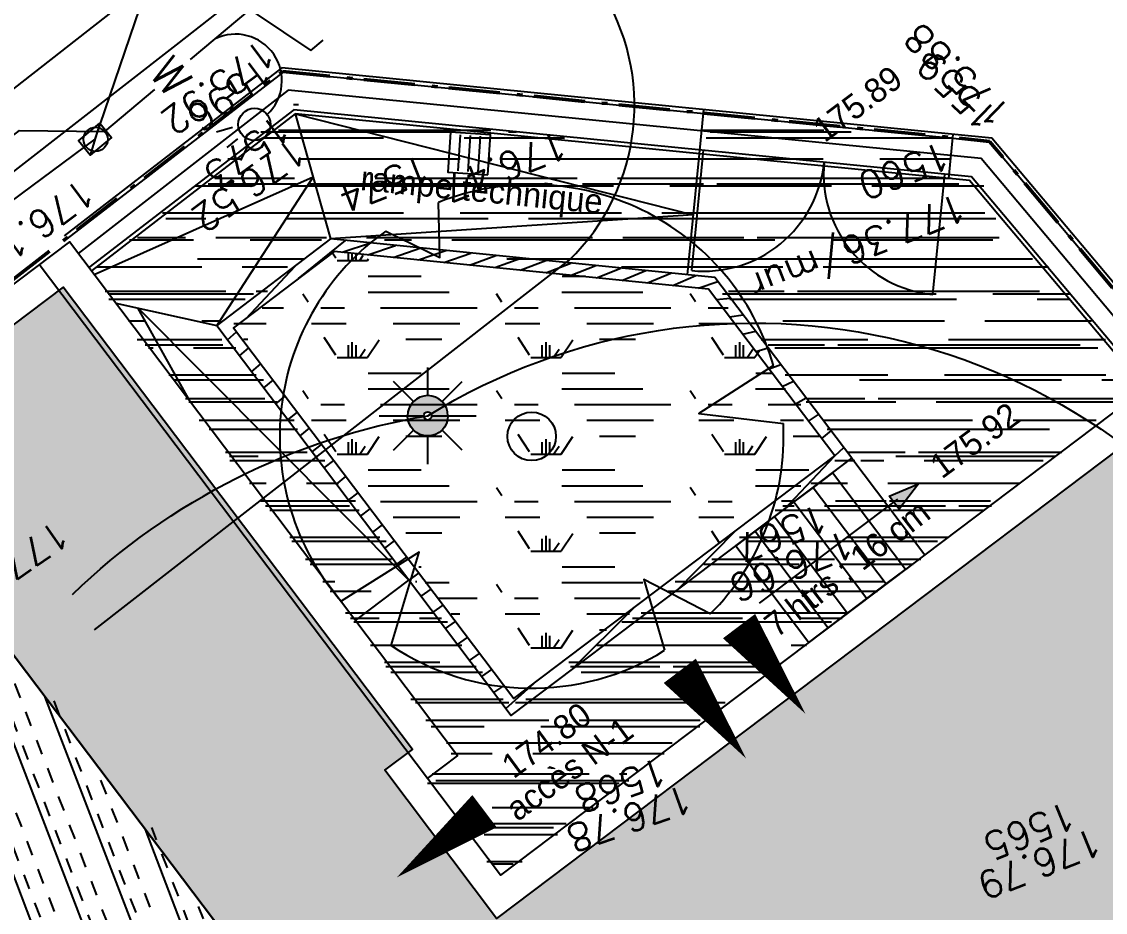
# Model space of a CAD drawing. Header units: centimetres. Extents: x 212517 to 243222, y -357108 to -330212.
# Drawn here: x 231607 to 232950, y -338639 to -337535 of the extents above; entities that cross this region are included whole.
import ezdxf
from ezdxf.enums import TextEntityAlignment as Align
from ezdxf.lldxf.tags import DXFTag

# ---------------------------------------------------------------- set-up
doc = ezdxf.new("R2010")
doc.units = ezdxf.units.CM
doc.linetypes.add('Style de ligne -15', pattern=[2.0832800000000002, 1.25, -0.41656, 0.1388600000000001, -0.2778600000000001])
doc.layers.get('0').update_dxf_attribs({"color": 252})
for name, color, linetype in [('0-EDL-Limite de propriété', 252, 'Continuous'), ('CAB_SSL', 252, 'Continuous'), ('EDF_SSL', 252, 'Texte-Electricite'), ('Fond topo - ASS', 252, 'Continuous'), ('Fond topo - CLO_MUR', 252, 'Continuous'), ('Fond topo - EDF', 252, 'Continuous'), ('Fond topo - Z_500', 252, 'Continuous'), ('GAZ_SSL', 252, 'Texte-GAZ'), ('prlm-VRD', 2, 'Continuous'), ('SA - AEP-réso', 252, 'Continuous'), ('SA - arbre', 252, 'Continuous'), ('SA - bât D', 252, 'Continuous'), ('SA - béton balayé', 252, 'Continuous'), ('SA - couvre sol', 252, 'Continuous'), ('SA - ECL-réso', 252, 'Eclairage public'), ('SA - emmarchements', 252, 'Continuous'), ('SA - gravillon', 252, 'Continuous'), ('SA - limite revêtement', 252, 'Continuous'), ('SA - muret béton', 252, 'Continuous'), ('SA - platelage bois', 252, 'Continuous')]:
    doc.layers.add(name, color=color, linetype=linetype)
for name, color, linetype, plot in [('Fond topo - N', 252, 'Continuous', False), ('Fond topo - NCACHE', 252, 'Continuous', False), ('Fond topo - ZCACHE', 252, 'Continuous', False)]:
    doc.layers.add(name, color=color, linetype=linetype, plot=plot)
doc.layers.add('Fond topo - P', color=252, linetype='Continuous', lineweight=50)
doc.layers.add('Fond topo - VOI', color=252, linetype='Continuous', lineweight=25)
doc.styles.add('Arial', font='arial.ttf')
doc.styles.add('Lignes', font='arial.ttf', dxfattribs={"height": 0.35})
doc.styles.add('SIMPLEX', font='simplex_.ttf', dxfattribs={"height": 1.25})
tags = doc.linetypes.add('CACHE2', pattern=[4.762499928474426, 3.174999952316284, -1.587499976158142]).pattern_tags.tags
tags[6:7] = [DXFTag(74, 4), DXFTag(75, 0), DXFTag(340, '0'), DXFTag(46, 0.0), DXFTag(50, 0.0), DXFTag(44, 0.0), DXFTag(45, 0.0)]
tags[4:5] = [DXFTag(74, 4), DXFTag(75, 0), DXFTag(340, '0'), DXFTag(46, 0.0), DXFTag(50, 0.0), DXFTag(44, 0.0), DXFTag(45, 0.0)]
tags = doc.linetypes.add('Eclairage public', pattern='A,5,-0.25,["ECL",Lignes,S=1,R=0,X=0,Y=-0.18],-1.25', length=6.5).pattern_tags.tags
tags[15:16] = [DXFTag(74, 4), DXFTag(75, 0), DXFTag(340, '0'), DXFTag(46, 0.0), DXFTag(50, 0.0), DXFTag(44, 0.0), DXFTag(45, 0.0)]
tags[4:5] = [DXFTag(74, 4), DXFTag(75, 0), DXFTag(340, '0'), DXFTag(46, 0.0), DXFTag(50, 0.0), DXFTag(44, 0.0), DXFTag(45, 0.0)]
tags = doc.linetypes.add('L8', pattern=[0.22500000894069674, 0.1500000059604645, -0.07500000298023224]).pattern_tags.tags
tags[6:7] = [DXFTag(74, 4), DXFTag(75, 0), DXFTag(340, '0'), DXFTag(46, 0.0), DXFTag(50, 0.0), DXFTag(44, 0.0), DXFTag(45, 0.0)]
tags[4:5] = [DXFTag(74, 4), DXFTag(75, 0), DXFTag(340, '0'), DXFTag(46, 0.0), DXFTag(50, 0.0), DXFTag(44, 0.0), DXFTag(45, 0.0)]
tags = doc.linetypes.add('Texte-BT', pattern='A,5,-0.25,["BT",Lignes,S=1,R=0,X=0,Y=-0.18],-1.25', length=6.5).pattern_tags.tags
tags[15:16] = [DXFTag(74, 4), DXFTag(75, 0), DXFTag(340, '0'), DXFTag(46, 0.0), DXFTag(50, 0.0), DXFTag(44, 0.0), DXFTag(45, 0.0)]
tags[4:5] = [DXFTag(74, 4), DXFTag(75, 0), DXFTag(340, '0'), DXFTag(46, 0.0), DXFTag(50, 0.0), DXFTag(44, 0.0), DXFTag(45, 0.0)]
tags = doc.linetypes.add('Texte-Electricite', pattern='A,5,-0.25,["ELEC",Lignes,S=1,R=0,X=0,Y=-0.18],-1.25', length=6.5).pattern_tags.tags
tags[15:16] = [DXFTag(74, 4), DXFTag(75, 0), DXFTag(340, '0'), DXFTag(46, 0.0), DXFTag(50, 0.0), DXFTag(44, 0.0), DXFTag(45, 0.0)]
tags[4:5] = [DXFTag(74, 4), DXFTag(75, 0), DXFTag(340, '0'), DXFTag(46, 0.0), DXFTag(50, 0.0), DXFTag(44, 0.0), DXFTag(45, 0.0)]
tags = doc.linetypes.add('Texte-GAZ', pattern='A,5,-0.25,["GAZ",Lignes,S=1,R=0,X=0,Y=-0.18],-1.25', length=6.5).pattern_tags.tags
tags[15:16] = [DXFTag(74, 4), DXFTag(75, 0), DXFTag(340, '0'), DXFTag(46, 0.0), DXFTag(50, 0.0), DXFTag(44, 0.0), DXFTag(45, 0.0)]
tags[4:5] = [DXFTag(74, 4), DXFTag(75, 0), DXFTag(340, '0'), DXFTag(46, 0.0), DXFTag(50, 0.0), DXFTag(44, 0.0), DXFTag(45, 0.0)]
tags = doc.linetypes.add('Texte-HT', pattern='A,5,-0.25,["HT",Lignes,S=1,R=0,X=0,Y=-0.18],-1.25', length=6.5).pattern_tags.tags
tags[15:16] = [DXFTag(74, 4), DXFTag(75, 0), DXFTag(340, '0'), DXFTag(46, 0.0), DXFTag(50, 0.0), DXFTag(44, 0.0), DXFTag(45, 0.0)]
tags[4:5] = [DXFTag(74, 4), DXFTag(75, 0), DXFTag(340, '0'), DXFTag(46, 0.0), DXFTag(50, 0.0), DXFTag(44, 0.0), DXFTag(45, 0.0)]

# ---------------------------------------------------------------- blocks, each defined once
blk = doc.blocks.new('Groupe-93-1')
at = {"linetype": 'Style de ligne -15', "lineweight": 50, "ltscale": 50.8, "flags": 128}
blk.add_lwpolyline([(4010.377704961063, -47960.29143869193), (3755.414382130862, -44721.11884032996), (3755.414382130862, -44721.11884032996), (3756.773282105685, -44329.8018404177), (3880.931782061816, -43949.69744035514), (4137.430382163288, -43638.17594043525), (4471.636282140971, -43429.8099404505), (5106.567282135249, -43185.50304033072), (8279.371082122088, -41974.78904029639), (10046.22478211618, -41302.20724031241), (11818.78798213697, -40629.65554029257), (12515.6316242764, -40375.71221544059), (12470.15578206277, -38996.33853999885), (12380.37218211389, -38397.83494045051), (12782.36019976831, -38155.13044368537), (12782.36019976831, -38155.13044368537), (13203.15428753591, -37842.1723362139), (13013.29358206487, -37595.42764035972), (14081.43508215642, -36782.12464029105), (14501.13751466966, -36460.24630443366), (14495.16808214879, -36452.5175403765), (14834.32158213353, -36191.17934028419), (14839.99478233552, -36198.52456561835), (16130.40128212667, -35209.80024024756), (16136.50761571622, -35217.71937476905), (16472.44228208757, -34959.21094037803), (16671.78109403348, -34801.06746370108), (17355.87005024648, -34273.57605973991), (18231.377594311, -34360.18562337668), (19438.43093314862, -35798.34990131171), (19890.16948211885, -36316.51764032157), (20056.14294272161, -36374.42675067695), (20713.36528325772, -37417.69704200538), (20981.1790333817, -37823.86228057654), (21144.10848065114, -38091.41473781379), (21380.93455877995, -38501.10641652854), (21515.93978133893, -38776.86723872931), (21676.35969768262, -39172.45101110252), (21888.30210343099, -39776.94537421973), (22130.35028215146, -40561.43324023993), (22375.4996798346, -41423.39243203909), (22608.21988213754, -42207.67824041159)], dxfattribs=at)
blk = doc.blocks.new('Candélabre', base_point=(-13.42592592600001, -9.391534390999993))
for points in [[(-13.67592592600001, -9.391534390999993, -1), (-13.17592592600001, -9.391534390999993), (-13.37592592600001, -9.391534390999993, 1), (-13.475925926, -9.391534390999993)], [(-13.67592592600001, -9.391534390999993, -1), (-13.17592592600001, -9.391534390999993), (-13.37592592600001, -9.391534390999993, 1), (-13.475925926, -9.391534390999993)], [(-13.67592592600001, -9.391534390999993), (-13.475925926, -9.391534390999993, 1), (-13.37592592600001, -9.391534390999993), (-13.17592592600001, -9.391534390999993, -1)], [(-13.67592592600001, -9.391534390999993), (-13.475925926, -9.391534390999993, 1), (-13.37592592600001, -9.391534390999993), (-13.17592592600001, -9.391534390999993, -1)]]:
    blk.add_hatch(color=250).paths.add_polyline_path(points)
at = {"linetype": 'Continuous', "flags": 128}
for points in [[(-13.42592592600001, -9.141534390999993), (-13.42592592600001, -8.791534391999988)], [(-13.60270262100001, -9.214757695999992), (-13.850189994, -8.967270322999994)], [(-13.24914923200001, -9.214757696999996), (-13.001661857, -8.96727032199999)], [(-14.02592592600001, -9.391534390999993), (-13.67592592600001, -9.391534390999993)], [(-13.17592592600001, -9.391534390999993), (-12.825925927, -9.391534390999993)], [(-13.85018999600001, -9.815798461), (-13.60270262200001, -9.568311086999998)], [(-13.42592592600001, -9.991534390999988), (-13.42592592600001, -9.641534390999993)], [(-13.00166185800001, -9.815798458999993), (-13.249149231, -9.568311085999994)]]:
    blk.add_lwpolyline(points, dxfattribs=at)
for points in [[(-13.67592592600001, -9.391534390999993), (-13.475925926, -9.391534390999993, -1), (-13.37592592600001, -9.391534390999993), (-13.17592592600001, -9.391534390999993, 1)], [(-13.67592592600001, -9.391534390999993), (-13.475925926, -9.391534390999993, 1), (-13.37592592600001, -9.391534390999993), (-13.17592592600001, -9.391534390999993, -1)]]:
    blk.add_lwpolyline(points, format="xyb", close=True, dxfattribs=at)
blk = doc.blocks.new('ASS07')
at = {"ltscale": 2}
for p, q in [((-0.25, -0.45), (-0.25, 0.4500000000000001)), ((0, -0.45), (0, 0.4500000000000001)), ((0.25, -0.45), (0.25, 0.4500000000000001))]:
    blk.add_line(p, q, dxfattribs=at)
at = {"ltscale": 2, "flags": 128}
blk.add_lwpolyline([(0.5, -0.5), (0.5, 0.5), (-0.5, 0.5), (-0.5, -0.5)], close=True, dxfattribs=at)
blk = doc.blocks.new('EDF10')
at = {"ltscale": 2, "flags": 128}
blk.add_lwpolyline([(-0.5, -0.5), (-0.5, 0.5), (0.5, 0.5), (0.5, -0.5)], close=True, dxfattribs=at)
blk.add_lwpolyline([(-0.5, -0.5), (0.5, 0.5)], dxfattribs=at)
blk = doc.blocks.new('EDF02')
at = {"ltscale": 2}
for p, q in [((0.875, 2.75), (0.875, 2.95)), ((-0.875, 2.25), (0.875, 2.75)), ((0, 1.535431), (0, 2.5)), ((-0.875, 2.25), (-0.875, 2.05)), ((0.978086, 1.392164), (0.895804, 1.204402)), ((1.125, 1.349688), (1.125, 1.178214)), ((1.271914, 1.392164), (1.354196, 1.204402)), ((0, 0.15), (0, 0.9586370000000001))]:
    blk.add_line(p, q, dxfattribs=at)
for centre, radius in [((1.125, 1.625), 0.2), ((0, 0), 0.15)]:
    blk.add_circle(centre, radius, dxfattribs=at)
blk.add_arc((0.557686, 1.79611), 0.574625, 2.870977029506814, 166.0535219962534, dxfattribs=at)
at = {"style": 'SIMPLEX'}
blk.add_text('W', height=0.4, dxfattribs=at).set_placement((0, 1.217323), align=Align.MIDDLE_CENTER)
blk = doc.blocks.new('PTOPO')
at = {"layer": 'Fond topo - NCACHE', "style": 'SIMPLEX'}
blk.add_attdef('MAT', text='', height=0.34, dxfattribs=at).set_placement((0.09999999986030161, -0.09999999962747097), align=Align.TOP_LEFT)
at = {"layer": 'Fond topo - ZCACHE', "style": 'SIMPLEX'}
blk.add_attdef('ALT', (0.09999999986030161, 0.09999999962747097), '', height=0.34, dxfattribs=at)
blk = doc.blocks.new('A$C1F970F0F')
at = {"layer": 'SA - béton balayé'}
h = blk.add_hatch(dxfattribs=at)
h.set_pattern_fill('BETON_BALAYE', color=256, scale=49.99999999999999, angle=-10.72360141139323, style=0, pattern_type=2)
h.set_pattern_definition([(349.2763985886067, (-277130161.1279894, -473864756.7787022), (117.3825536141096, 28.65896207176165), [749.9999999999999, -99.99999999999999, 250, -49.99999999999999]), (349.2763985886067, (-277130091.1375459, -473864744.5890418), (-36.75306622226226, 74.64222748057564), [150, -16.5, 299.9999999999999, -37.49999999999999]), (349.2763985886067, (-277130128.6565508, -473864719.6726964), (261.6928111209335, -15.46358973923611), [399.9999999999999, -69.99999999999999, 200, -49.99999999999999])])
h.paths.add_polyline_path([(5433.116979389904, 11579.53321699687), (5915.686255616388, 11437.75056155), (5929.780894035721, 11485.72285747821), (6227.449139795421, 11398.2655815478), (6213.354501410748, 11350.29328580259), (6238.660348124988, 11342.85822868744), (6403.897449731077, 11048.83172715518), (6097.880374757766, 10897.4155624732), (5906.324768613038, 11283.48375440617), (5447.533165573554, 11419.01487520912), (5288.941783951555, 11339.73387514794), (5557.525076303931, 10796.96778730724), (6031.353696154449, 11031.85588757064), (6097.880374757766, 10897.4155624732), (5507.386760294137, 10605.18796326319), (5440.854179088976, 10739.63810560416), (5482.978799691725, 10760.48316112718), (5149.029122982673, 11435.33420062657)])
at = {"layer": 'SA - couvre sol'}
h = blk.add_hatch(dxfattribs=at)
h.set_pattern_fill('PELOUSE6', color=256, scale=20.0000003, angle=-10.72360141139323, style=0, pattern_type=2)
h.set_pattern_definition([(349.2763985886067, (-277130161.1279894, -473864756.7787022), (22.32856350872324, 117.9043497231417), [37.5000005625, -202.5000030375]), (79.27639858860677, (-277130147.3110734, -473864759.3953308), (-235.8086994462835, 44.65712701744649), [15.000000225, -105.000001575]), (79.27639858860677, (-277130138.0997961, -473864761.1397498), (-235.8086994462835, 44.65712701744649), [15.000000225, -105.000001575]), (79.27639858860677, (-277130142.7054347, -473864760.2675403), (-235.8086994462835, 44.65712701744649), [18.75000028125, -101.25000151875]), (112.9664661186067, (-277130151.916716, -473864758.5231205), (-191.1515722884832, 280.4658259369293), [12.00000018, -420.7461593111922]), (45.58633105860677, (-277130133.4941673, -473864762.0119574), (22.32856353476547, 117.9043498154048), [12.00000018, -420.7461593111923]), (45.58633105860677, (-277130124.2828801, -473864763.7563783), (22.32856353476547, 117.9043498154048), [26.00000039, -406.6661590999923]), (112.9664661186067, (-277130161.1279894, -473864756.7787022), (-191.1515722884832, 280.4658259369293), [26.00000039, -406.6661590999922]), (349.2763985886067, (-277130073.3609553, -473864750.4999832), (22.32856350872324, 117.9043497231417), [44.42455106636825, -195.5754525336318]), (349.2763985886067, (-277130085.1249766, -473864728.4255323), (22.32856350872324, 117.9043497231417), [82.81008944215131, -56.09585564143782, 43.07431864611476, -58.01973967029608]), (349.2763985886067, (-277130096.7337571, -473864706.3804808), (22.32856350872324, 117.9043497231417), [119.4799495921992, -46.28746189431191, 29.47870124218051, -44.75389087130835]), (349.2763985886067, (-277130108.4191755, -473864684.3209158), (22.32856350872324, 117.9043497231417), [100.4611429069171, -139.5388606930829]), (349.2763985886067, (-277130104.5097786, -473864665.2146754), (22.32856350872324, 117.9043497231417), [65.56973938354608, -174.4302642164539])])
h.paths.add_polyline_path([(5309.011522272331, 11332.99699673016), (5448.952825075698, 11402.95468516064), (5895.802213733543, 11270.95140045552), (6011.239713342335, 11038.62683077919), (5564.311727047188, 10817.07401355549)])
at = {"layer": 'SA - emmarchements'}
blk.add_hatch(color=250, dxfattribs=at).paths.add_polyline_path([(6067.930318749719, 10977.20233732078), (6106.519289183243, 10985.37070697428), (6077.184445289831, 10959.00220611598)])
at = {"layer": 'SA - gravillon'}
h = blk.add_hatch(dxfattribs=at)
h.set_pattern_fill('GRANULATS3', color=256, scale=99.99999999999999, angle=-10.72360141139323, style=0, pattern_type=2)
h.set_pattern_definition([(349.2763985886067, (1566334396.510018, -579968905.3710737), (116.8607592736427, 79.6464873173181), [4.999999999999999, -4.999999999999999, 9.999999999999998, -79.99999999999999]), (349.2763985886067, (1566334358.138925, -579968893.0155385), (116.8607592736427, 79.6464873173181), [25, -74.99999999999999]), (349.2763985886067, (1566334354.156601, -579968887.1725004), (116.8607592736427, 79.6464873173181), [25, -74.99999999999999]), (349.2763985886067, (1566334403.022516, -579968870.9823055), (116.8607592736427, 79.6464873173181), [4.999999999999999, -94.99999999999999]), (349.2763985886067, (1566334355.756418, -579968851.8533757), (116.8607592736427, 79.6464873173181), [15, -84.99999999999999]), (349.2763985886067, (1566334356.686774, -579968846.9406939), (116.8607592736427, 79.6464873173181), [15, -84.99999999999999]), (349.2763985886067, (1566334416.569305, -579968853.1922948), (116.8607592736427, 79.6464873173181), [30, -69.99999999999999]), (349.2763985886067, (1566334412.58698, -579968847.3492565), (116.8607592736427, 79.6464873173181), [30, -69.99999999999999]), (349.2763985886067, (1566334389.884288, -579968832.8721105), (116.8607592736427, 79.6464873173181), [9.999999999999998, -89.99999999999999]), (349.2763985886067, (1566334395.727326, -579968828.8897862), (116.8607592736427, 79.6464873173181), [4.999999999999999, -94.99999999999999]), (349.2763985886067, (1566334353.373909, -579968810.6912124), (116.8607592736427, 79.6464873173181), [4.999999999999999, -4.999999999999999, 4.999999999999999, -84.99999999999999]), (79.27639858860677, (1566334349.652482, -579968830.3419373), (-79.64648731731808, 116.8607592736427), [15, -84.99999999999999]), (79.27639858860677, (1566334348.052666, -579968865.6610618), (-79.64648731731808, 116.8607592736427), [4.999999999999999, -9.999999999999998, 4.999999999999999, -9.999999999999998, 20, -49.99999999999999]), (79.27639858860677, (1566334369.04231, -579968808.569602), (-79.64648731731808, 116.8607592736427), [4.999999999999999, -94.99999999999999]), (79.27639858860677, (1566334375.407142, -579968855.5748026), (-79.64648731731808, 116.8607592736427), [4.999999999999999, -94.99999999999999]), (79.27639858860677, (1566334384.971607, -579968831.9417535), (-79.64648731731808, 116.8607592736427), [4.999999999999999, -94.99999999999999]), (79.27639858860677, (1566334384.563045, -579968887.8419601), (-79.64648731731808, 116.8607592736427), [9.999999999999998, -89.99999999999999]), (79.27639858860677, (1566334388.545369, -579968893.6849979), (-79.64648731731808, 116.8607592736427), [15, -84.99999999999999]), (79.27639858860677, (1566334404.622332, -579968835.6631806), (-79.64648731731808, 116.8607592736427), [9.999999999999998, -4.999999999999999, 9.999999999999998, -74.99999999999999]), (79.27639858860677, (1566334403.952872, -579968866.0696244), (-79.64648731731808, 116.8607592736427), [20, -79.99999999999999]), (79.27639858860677, (1566334408.865554, -579968866.9999814), (-79.64648731731808, 116.8607592736427), [9.999999999999998, -89.99999999999999]), (79.27639858860677, (1566334412.178418, -579968903.2494636), (-79.64648731731808, 116.8607592736427), [20, -79.99999999999999]), (79.27639858860677, (1566334417.091099, -579968904.1798201), (-79.64648731731808, 116.8607592736427), [15, -84.99999999999999]), (34.27639858860676, (1566334378.720007, -579968891.8242844), (18.60713597325343, 98.25362326955934), [7.071066999999998, -134.35028923]), (34.27639858860676, (1566334398.109834, -579968870.0519489), (18.60713597325343, 98.25362326955934), [7.071066999999998, -134.35028923]), (34.27639858860676, (1566334410.726267, -579968857.1746192), (18.60713597325343, 98.25362326955934), [7.071066999999998, -134.35028923]), (34.27639858860676, (1566334343.809444, -579968834.3242615), (18.60713597325343, 98.25362326955934), [7.071066999999998, -134.35028923]), (34.27639858860676, (1566334357.356233, -579968816.5342503), (18.60713597325343, 98.25362326955934), [7.071066999999998, -134.35028923]), (34.27639858860676, (1566334391.336439, -579968878.9469545), (18.60713597325343, 98.25362326955934), [14.1421, -127.2792562]), (34.27639858860676, (1566334413.25644, -579968816.942813), (18.60713597325343, 98.25362326955934), [14.1421, -127.2792562]), (124.2763985886068, (1566334390.66698, -579968909.3533983), (-98.25362326955934, 18.60713597325343), [14.1421, -127.2792562]), (124.2763985886068, (1566334396.510018, -579968905.3710737), (-98.25362326955934, 18.60713597325343), [14.1421, -127.2792562]), (124.2763985886068, (1566334415.899845, -579968883.5987384), (-98.25362326955934, 18.60713597325343), [14.1421, -127.2792562]), (124.2763985886068, (1566334407.674299, -579968846.4188998), (-98.25362326955934, 18.60713597325343), [14.1421, -127.2792562]), (124.2763985886068, (1566334412.58698, -579968847.3492565), (-98.25362326955934, 18.60713597325343), [14.1421, -127.2792562]), (124.2763985886068, (1566334387.354114, -579968873.1039164), (-98.25362326955934, 18.60713597325343), [21.21319999999999, -120.2081562]), (124.2763985886068, (1566334420.812526, -579968884.529095), (-98.25362326955934, 18.60713597325343), [21.21319999999999, -120.2081562]), (124.2763985886068, (1566334386.423759, -579968878.0165975), (-98.25362326955934, 18.60713597325343), [28.28426999999999, -113.1370862]), (124.2763985886068, (1566334353.373909, -579968810.6912124), (-98.25362326955934, 18.60713597325343), [28.28426999999999, -113.1370862]), (124.2763985886068, (1566334352.443552, -579968815.6038935), (-98.25362326955934, 18.60713597325343), [28.28426999999999, -113.1370862]), (124.2763985886068, (1566334347.122309, -579968870.573743), (-98.25362326955934, 18.60713597325343), [7.071066999999998, -134.35028923]), (124.2763985886068, (1566334351.774093, -579968846.0103371), (-98.25362326955934, 18.60713597325343), [7.071066999999998, -134.35028923]), (15.84144978860676, (1566334401.422699, -579968906.3014305), (98.25362322038048, -18.60713601425497), [11.180339, -212.426458]), (15.84144978860676, (1566334387.354114, -579968873.1039164), (98.25362322038048, -18.60713601425497), [11.180339, -212.426458]), (15.84144978860676, (1566334419.882169, -579968889.4417765), (98.25362322038048, -18.60713601425497), [22.36068, -201.2461177]), (15.84144978860676, (1566334420.812526, -579968884.529095), (98.25362322038048, -18.60713601425497), [22.36068, -201.2461177]), (52.71134740860677, (1566334400.640008, -579968829.8201425), (18.60713586383586, 98.25362338541537), [11.17999999999999, -111.7999999999999, 22.35999999999999, -78.26679773999996]), (52.71134740860677, (1566334344.070342, -579968859.8180242), (18.60713586383586, 98.25362338541537), [11.18033899999999, -212.4264579999999]), (52.71134740860677, (1566334351.365531, -579968901.9105439), (18.60713586383586, 98.25362338541537), [11.18033899999999, -212.4264579999999]), (52.71134740860677, (1566334348.983023, -579968860.7483809), (18.60713586383586, 98.25362338541537), [11.18033899999999, -212.4264579999999]), (52.71134740860677, (1566334406.483046, -579968825.8378183), (18.60713586383586, 98.25362338541537), [11.18033899999999, -212.4264579999999]), (52.71134740860677, (1566334400.640008, -579968829.8201425), (18.60713586383586, 98.25362338541537), [11.18033899999999, -212.4264579999999]), (52.71134740860677, (1566334376.337499, -579968850.6621213), (18.60713586383586, 98.25362338541537), [22.36067999999999, -201.2461176999998]), (52.71134740860677, (1566334371.424818, -579968849.7317643), (18.60713586383586, 98.25362338541537), [22.36067999999999, -201.2461176999998]), (105.8414497886067, (1566334356.686774, -579968846.9406939), (18.60713601425497, 98.25362322038048), [11.180339, -212.426458]), (105.8414497886067, (1566334353.226244, -579968892.0851816), (18.60713601425497, 98.25362322038048), [22.36068, -201.2461177]), (105.8414497886067, (1566334354.156601, -579968887.1725004), (18.60713601425497, 98.25362322038048), [22.36068, -201.2461177]), (142.7113474086068, (1566334385.901964, -579968827.0290724), (-98.25362338541537, 18.60713586383589), [22.36067999999999, -201.2461177]), (142.7113474086068, (1566334395.727326, -579968828.8897862), (-98.25362338541537, 18.60713586383589), [33.54101959999998, -190.0657781])])
h.paths.add_polyline_path([(5124.550555337428, 9371.505546424247), (6734.973849588703, 10169.08069699232), (6552.690545670344, 10537.44708671822), (5576.037140168118, 10058.4841756633), (5497.543195342894, 10217.10830873696), (5376.088965773431, 10157.04942646102), (4882.034479460972, 11153.89582380826), (4545.141585587467, 10986.92652659804), (5117.956613654095, 9829.351609240477), (4941.257013392871, 9741.913478893714), (5124.550555337428, 9371.505546424247), (5042.550266400161, 9447.025841007431), (4949.368504015114, 9635.332483913164), (4724.996253299251, 9523.961960702), (4046.681882027984, 10897.27731336057), (4567.659966550522, 11154.6012565855), (4612.246816082376, 11065.05841595241), (4800.575798734715, 11158.26133384953), (4756.729555117861, 11246.86835750694), (5110.928653942231, 11422.14001563542), (5429.386482062225, 10778.59516036301), (5390.847041286748, 10759.52393867575), (5492.859269804434, 10553.37593699554), (6433.801475967643, 11019.00068541669), (6691.915261907101, 10497.39066976261), (6631.849866300039, 10467.6679717961), (6724.99201334992, 10279.44138569763), (6814.61853220169, 10323.79221812913), (7072.815194727267, 9802.01472137345), (5211.171805000542, 8880.794661271262), (4952.988622177072, 9402.543332030837), (5042.550266400161, 9447.025841007431)])
at = {"layer": 'SA - muret béton'}
h = blk.add_hatch(dxfattribs=at)
h.set_pattern_fill('_USER', color=256, scale=25, angle=-143.4936667190104, style=0, pattern_type=0)
h.set_pattern_definition([(216.5063332809896, (-277130161.1279894, -473864756.7787022), (14.87279096815364, -20.09477765036497), [])])
h.paths.add_polyline_path([(5447.533165573554, 11419.01487520912), (5288.941783951555, 11339.73387514794), (5557.525076303931, 10796.96778730724), (6031.353696154449, 11031.85588757064), (5906.324768613038, 11283.48375440617)])
h.paths.add_polyline_path([(5448.952825075698, 11402.95468516064), (5309.011522272331, 11332.99699673016), (5564.311727047188, 10817.07401355549), (6011.239713342335, 11038.62683077919), (5895.802213733543, 11270.95140045552)], flags=16)
at = {"layer": 'SA - platelage bois'}
h = blk.add_hatch(dxfattribs=at)
h.set_pattern_fill('PASSERELLE', color=256, scale=150, angle=-79.57359988551433, style=0, pattern_type=2)
h.set_pattern_definition([(280.4264001144857, (-277130161.1279894, -473864756.7787022), (55.32121061969438, 10.17969329456503), []), (280.4264001144857, (-277130142.6875859, -473864753.3854711), (55.32121061969438, 10.17969329456503), [18.75, -18.75]), (280.4264001144857, (-277130124.2471823, -473864749.99224), (55.32121061969438, 10.17969329456503), [18.75, -18.75])])
h.paths.add_polyline_path([(5124.550555337428, 9371.505546424247), (6734.973849588703, 10169.08069699232), (6552.690545670344, 10537.44708671822), (5576.037140168118, 10058.4841756633), (5595.113367050826, 10019.93406886408), (5419.705197844168, 9933.134671465083), (5322.135026170894, 10130.30891152098), (5376.088965773431, 10157.04942646102), (4882.034479460972, 11153.89582380826), (4545.01002603891, 10987.19250083358), (5118.676866996633, 9829.708019844496), (4941.257013392871, 9741.913478893714)])
at = {"layer": 'CAB_SSL', "elevation": 9.999999999999998e-08, "flags": 128}
blk.add_lwpolyline([(1439.543237064798, 9649.961943709872), (3311.706751861017, 10686.95005152967), (5183.804035844309, 11594.82300480524), (6357.382244577097, 13665.38073194157), (5250.69692415511, 14824.30891710598)], dxfattribs=at)
at = {"layer": 'EDF_SSL', "linetype": 'Texte-HT', "flags": 128}
blk.add_lwpolyline([(1687.553375073169, 9832.84013718641), (5304.747480811337, 11690.98238933287), (5929.92045222389, 12014.55929633243, -0.3379436446975143), (6816.087193716939, 11610.51221649872), (7656.806176655195, 9662.775696735422)], format="xyb", dxfattribs=at)
at = {"layer": 'EDF_SSL', "linetype": 'Texte-BT', "elevation": 9.999999999999998e-08, "flags": 128}
blk.add_lwpolyline([(-10355.65903211059, 43.80952892260893), (-10201.4030772041, 1251.685514822027), (-8720.280241838846, 5090.654580446419), (-8647.88838211094, 5140.669551381001), (-5813.541010319846, 5655.541528388557), (-5754.775129047494, 5632.363405789478), (-5714.151306698284, 5669.525972244278), (-2796.400100172239, 6190.043639552574), (-2733.176347276875, 6173.938624268192), (-2724.610103663505, 6234.621653891018), (-576.9868819294611, 8573.42365167172), (-522.7757441125186, 8575.296708000737), (1439.543237064798, 9649.961943709872), (1486.297190266059, 9780.607536286585), (3247.574149104787, 10693.56387743918), (3311.706751861017, 10686.95005152967), (3338.557006230488, 10734.01793882097), (5093.795445683761, 11622.80777854973), (5197.512327865115, 11601.77622754824)], dxfattribs=at)
at = {"layer": 'Fond topo - CLO_MUR', "ltscale": 2, "flags": 128}
for points in [[(7034.427534459103, 9647.137070915114), (7029.268998993927, 9656.948466375345), (7197.521703158493, 9745.410655045645), (6712.938322372612, 10611.18156509461), (6275.641121851024, 11389.31773868227), (5427.682901350236, 11638.45454500768), (5124.135188759918, 11484.37797740528)], [(7007.253395095559, 9634.35643436486), (6988.754440891986, 9669.54094767109), (7134.166089453472, 9745.993999363249), (6664.967788314401, 10584.27747399023), (6238.660348124988, 11342.85822868744), (5433.116978629434, 11579.53321723568), (5149.029122982673, 11435.33420062657)]]:
    blk.add_lwpolyline(points, dxfattribs=at)
at = {"layer": 'Fond topo - CLO_MUR', "linetype": 'L8', "ltscale": 2, "flags": 128}
for points in [[(7032.455032052142, 9640.144531188142), (7022.516572704837, 9659.047213372756), (7190.651691058349, 9747.447578888643), (6708.577364780931, 10608.73573865558), (6272.279233322031, 11385.09414679722), (5428.176908342847, 11633.09806066236), (5126.398273707347, 11479.91945217984)], [(7161.533099475031, 9755.451555590525), (6257.835023534128, 11366.92920260983), (5430.301138618348, 11610.06517807093), (5137.001176364659, 11459.64047446877)], [(7141.036101439233, 9743.957075541914), (6669.328745928959, 10586.72330042492), (6242.02223665398, 11347.08182057249), (5432.62297168881, 11584.88970185551), (5146.811424142425, 11439.81576311862)]]:
    blk.add_lwpolyline(points, dxfattribs=at)
at = {"layer": 'Fond topo - VOI', "ltscale": 2, "flags": 128}
for points in [[(5639.884015980822, 14282.76898646135), (6179.074060184528, 13730.4134533185, -0.005078430071305425), (6343.1483697738, 13545.11763264016, -0.01498965990198168), (6396.182976463164, 13480.14751606638, -0.008052881892180013), (6924.298623853121, 12768.62846445145, -0.02502080065405084), (7078.852120834868, 12528.76074308369, -0.01315237506544015), (7305.49723599993, 12109.95947007773, -0.01622344874307645), (7469.001968976629, 11760.20271195122, -0.0002441829907726637), (7504.611965031092, 11676.9913265394, -2.386900651964397e-05), (7868.449045659429, 10825.54154632405, -0.0004607339102045271), (8056.526262906224, 10384.2208908691, -0.0002713929879899899), (8374.720241644169, 9634.540919018482), (8900.918350322725, 8327.998671989055), (9181.050253584182, 7639.776394233361), (9227.846231822321, 7515.619963970066, -0.01912067303515585), (9430.073626438107, 6877.215983667462, -0.01912067306015491), (9582.936642438128, 6225.227902062202, -0.006135088442580186), (9621.373155263293, 6013.751243740732, -0.006135088374511259), (9654.60896875709, 5801.395117808072), (9743.87632691115, 5167.316416374032), (9926.38109093471, 3640.55347439608), (10105.54692394565, 2112.741898849393), (10117.19406944453, 2013.422494900099)], [(4974.180748956663, 13681.55727727677, -0.004073578824239929), (5334.104659312587, 13318.52312116093, -0.005091862928308961), (5616.680765067635, 13022.85754697222, -9.368603549244325e-06), (5773.481467263769, 12855.40613916547, -0.0007851857836684545), (5775.34934817947, 12853.40498797651, -0.001040910485998314), (5794.038974668617, 12833.23470872063, -0.0001738663862528856), (5905.637918196996, 12712.20615305697, -0.007978708804341926), (5930.856262017081, 12683.94600032286, -0.0005763400993305029), (6273.206442158938, 12286.82899023567, -0.02815655423438036), (6482.787638926889, 12013.42650958062, -0.01763569791586862), (6775.941698789972, 11548.37791996691, -0.000541301468032518), (6814.026604303914, 11468.73784406458, -0.006012776447750499), (6817.361046969459, 11461.52366308416, -5.138948095869795e-05), (6864.046616589614, 11357.2144082674), (7218.223329611569, 10565.64434528882, -0.0001980392910907036), (7306.301987965375, 10368.57575363696, -8.607788520163729e-05), (7508.686877816994, 9915.065235891767, -0.1976987917987335), (7514.213131178619, 9728.106555647766, -0.1775603839239302), (7381.550448627911, 9619.88360088743), (7299.48436979041, 9586.784950035473)]]:
    blk.add_lwpolyline(points, format="xyb", dxfattribs=at)
at = {"layer": 'GAZ_SSL', "linetype": 'Texte-GAZ', "elevation": 9.999999999999998e-08, "flags": 128}
blk.add_lwpolyline([(-10544.31541955609, 4849.463266287231), (-2844.361894995576, 6215.21841119217), (-619.059840477988, 6565.404650589751), (-558.7307695276991, 6580.824982418972), (-429.4804532838041, 7139.21704900553), (-208.0795472043819, 8868.909145672174), (360.6838398219811, 9157.908141542406), (425.0188701159018, 9327.634198507636), (4535.248673246207, 11485.07622468802), (4713.322312771974, 11477.46920417039), (5559.734467376861, 11914.17321717021), (6091.203610633145, 12178.61605624058), (6292.964946063797, 12126.43026770143), (6627.254129528154, 11179.86214373141), (7472.768662736402, 9124.4680223983), (7947.08689338462, 9062.48922912452), (8070.821797205262, 8793.497098507169), (8796.806101210752, 9110.108422938276), (9553.586430744355, 9252.290517349746)], dxfattribs=at)
at = {"layer": 'SA - AEP-réso', "ltscale": 0.75, "elevation": 9.999999999999998e-08, "flags": 128}
blk.add_lwpolyline([(5069.914254946054, 10997.27120633122), (5732.985655341125, 11338.03106582099, 0.3572915729030002), (5832.957407967029, 11662.83768407407), (5589.531675713206, 12196.37892087799)], format="xyb", dxfattribs=at)
at = {"layer": 'SA - arbre', "ltscale": 3, "elevation": 9.999999999999998e-08, "flags": 128}
for points in [[(5516.403856102534, 11415.86178500747), (5576.260919814867, 11371.1017203529), (5587.409913791871, 11438.68273098335)], [(5957.34730444663, 11162.79348060675), (5855.468622792559, 11121.59574924597), (5955.936610223722, 11089.73828283907)], [(5427.434026317037, 10910.14638732218), (5483.183467475892, 11017.31664843412), (5376.887108283163, 10975.38690527007)], [(5823.167351428666, 10874.78765302795), (5750.074108482463, 10932.27682832494), (5759.197857182489, 10841.09961359066)]]:
    blk.add_lwpolyline(points, dxfattribs=at)
at = {"layer": 'SA - arbre', "ltscale": 3}
blk.add_circle((5646.725316989499, 11132.25047159239), 30, dxfattribs=at)
for start, end in [(5.615758540538556, 100.955148599448), (114.6790985003963, 210.1704842050026), (304.4232597303638, 352.1717179394186), (225.365112554562, 291.1217116398345)]:
    blk.add_arc((5646.725316989499, 11132.25047159239), 312.1199996999999, start, end, dxfattribs=at)
at = {"layer": 'SA - bât D', "elevation": 9.999999999999998e-08, "flags": 128}
for points in [[(5931.190357907255, 11490.5200869896), (5915.686255616388, 11437.75056155)], [(5879.729039522514, 11297.18618136154), (5922.012954911534, 11441.10306883701)], [(6228.858603661409, 11403.06281115502), (6213.354501410748, 11350.29328580259)], [(6167.562814424586, 11212.61835045057), (6209.846729813606, 11356.53523792604)]]:
    blk.add_lwpolyline(points, dxfattribs=at)
at = {"layer": 'SA - bât D', "ltscale": 50.79999923706055, "elevation": 9.999999999999998e-08, "flags": 128}
for points in [[(3992.057060820798, 10914.90997563011), (4706.90787335757, 9470.326999351055), (4931.279873029765, 9581.697398065016), (4988.985103785352, 9465.083610385507), (4899.423416209049, 9420.601079950562), (5193.061519410154, 8827.203445430448), (7126.40635278083, 9783.904419190934), (6832.728888056354, 10377.38340132672), (6743.102369021571, 10333.03256892988), (6685.441073238441, 10449.55757087634), (6745.506468845504, 10479.28026884285), (6451.911804916794, 11072.59192262002), (5507.386760294137, 10605.18796326319), (5440.854179088976, 10739.63810560416), (5482.978799691725, 10760.48316112718), (5129.038769586081, 11475.73103806597), (4703.132907479037, 11264.9760524412), (4746.987085340417, 11176.36281071366), (4630.268167281978, 11118.60555738887), (4585.694402275513, 11208.12212063083)], [(4045.661557314502, 10896.77334977139), (4724.996253299251, 9523.961960702), (4949.368504015114, 9635.332483913164), (5042.550266400161, 9447.025841007431), (4952.988622177072, 9402.543332030837), (5211.171805000542, 8880.794661271262), (7072.815194727267, 9802.01472137345), (6814.61853220169, 10323.79221812913), (6724.99201334992, 10279.44138569763), (6631.849866300039, 10467.6679717961), (6691.915261907101, 10497.39066976261), (6433.801475967643, 11019.00068541669), (5492.859269804434, 10553.37593699554), (5390.844306545398, 10759.52946515441), (5429.386482062225, 10778.59516036301), (5110.928653942231, 11422.14001563542), (4756.725653655682, 11246.86642685713), (4800.579814205358, 11158.25321997232), (4612.246816082376, 11065.05841595241), (4567.659966550522, 11154.6012565855)], [(4882.034479460972, 11153.89582380826), (5376.105609813714, 10157.01584401207), (5322.135026170894, 10130.30891152098), (5419.705197844168, 9933.134671465083), (5595.113367050826, 10019.93406886408), (5576.037140168118, 10058.4841756633), (6552.690545670344, 10537.44708671822), (6734.973849588703, 10169.08069699232), (5124.550555337428, 9371.505546424247), (4941.257013392871, 9741.913478893714), (5118.676866996633, 9829.708019844496), (4545.009816155803, 10987.19239697773)]]:
    blk.add_lwpolyline(points, close=True, dxfattribs=at)
at = {"layer": 'SA - bât D', "linetype": 'CACHE2', "ltscale": 0.1500000059604645, "elevation": 9.999999999999998e-08, "flags": 128}
blk.add_lwpolyline([(5440.854179088976, 10739.63810560416), (5086.919900081804, 11454.88896339806)], dxfattribs=at)
at = {"layer": 'SA - bât D', "elevation": 9.999999999999998e-08, "flags": 128}
for points in [[(5855.345641793131, 10853.40500271299, 49.99999999999999, 0, 0), (5915.874407427221, 10731.3031954096, 0, 0, 0)], [(5772.88940203106, 10812.60097670926, 49.99999999999999, 0, 0), (5833.418167682479, 10690.49916949738, 0, 0, 0)], [(5502.898638586999, 10686.72170773314, 49.99999999999999, 0, 0), (5380.796831420876, 10626.19294207305, 0, 0, 0)]]:
    blk.add_lwpolyline(points, format="xyseb", dxfattribs=at)
at = {"layer": 'SA - bât D'}
for centre, start, end in [((5922.012955025916, 11441.10306881534), 253.6267963391115, 343.6271058685031), ((6209.8467297221, 11356.53523794337), 163.6264867563765, 253.6267963793072)]:
    blk.add_arc(centre, 150, start, end, dxfattribs=at)
at = {"layer": 'SA - ECL-réso', "ltscale": 0.75, "elevation": 9.999999999999998e-08, "flags": 128}
blk.add_lwpolyline([(5051.353170990309, 11045.71885188504, -0.1517335747465296), (5524.98349636534, 11181.29883168297, -0.4220406802174878), (6524.455781823643, 10720.7720461473, -0.1047429378597816), (7016.59945786957, 9739.610023799702)], format="xyb", dxfattribs=at)
at = {"layer": 'SA - emmarchements', "ltscale": 50.79999923706055}
blk.add_line((5885.456538250851, 10876.55102794135), (6077.987073109365, 10971.43391895731), dxfattribs=at)
at = {"layer": 'SA - emmarchements', "ltscale": 50.79999923706055, "elevation": 9.999999999999998e-08, "flags": 128}
blk.add_lwpolyline([(6004.465631125187, 11018.5505518234), (6031.353696154449, 11031.85588757064), (6097.880374757766, 10897.4155624732), (6070.99230975138, 10884.11022672162)], close=True, dxfattribs=at)
for points in [[(6004.465631125187, 11018.5505518234), (5977.577566113254, 11005.24521616765), (6044.104244722117, 10870.80489097437), (6070.99230975138, 10884.11022672162)], [(5977.577566113254, 11005.24521616765), (5950.689501015361, 10991.9398804334), (6017.216179715731, 10857.49955522279), (6044.104244722117, 10870.80489097437)], [(5950.689501015361, 10991.9398804334), (5923.80143596877, 10978.63454459465), (5990.328114795304, 10844.19421954972), (6017.216179715731, 10857.49955522279)], [(5923.80143596877, 10978.63454459465), (5896.913370979713, 10965.32920893457), (5963.440049674536, 10830.8888838198), (5990.328114795304, 10844.19421954972)], [(5896.921495167283, 10965.31279110263), (5870.03343015535, 10952.00745544689), (5936.56010885572, 10817.56713023628), (5963.448173976489, 10830.8724659662)]]:
    blk.add_lwpolyline(points, dxfattribs=at)
at = {"layer": 'SA - emmarchements', "ltscale": 60.95999908447266, "elevation": 9.999999999999998e-08, "flags": 128}
blk.add_lwpolyline([(6067.930318749719, 10977.20233732078), (6106.519289183243, 10985.37070697428), (6077.184445289831, 10959.00220611598)], close=True, dxfattribs=at)
at = {"layer": 'SA - limite revêtement', "linetype": 'CACHE2', "ltscale": 0.25}
for p, q in [((5433.116978755598, 11579.53321740136), (5894.302801334044, 11364.92926687958)), ((5151.593486871292, 11430.15209164707), (5440.557092588489, 11498.57947840172)), ((5440.557092588489, 11498.57947840172), (5288.941783951555, 11339.73387514794)), ((5894.302801334044, 11364.92926687958), (5447.533165573554, 11419.01487520912)), ((5196.956083958446, 11379.5484723935), (5464.232219930718, 10985.49849669848)), ((5239.064552142079, 11253.3891137818), (5196.956083958446, 11379.5484723935))]:
    blk.add_line(p, q, dxfattribs=at)
at = {"layer": 'SA - limite revêtement', "ltscale": 50.79999923706055}
for p, q in [((5433.116978755598, 11579.53321740136), (5447.533165573554, 11419.01487520912)), ((5915.747905524562, 11437.73244840101), (5873.135457644441, 11293.28817203201)), ((5171.280270033493, 11390.36871417916), (5288.941783951555, 11339.73387514794)), ((5389.845353028963, 10948.68877321851), (5464.232219930718, 10985.49849669848))]:
    blk.add_line(p, q, dxfattribs=at)
at = {"layer": 'SA - muret béton', "ltscale": 50.79999923706055, "elevation": 9.999999999999998e-08, "flags": 128}
for points in [[(5447.533165573554, 11419.01487520912), (5288.941783951555, 11339.73387514794), (5557.525076303931, 10796.96778730724), (6031.353696154449, 11031.85588757064), (5906.324768613038, 11283.48375440617)], [(5448.952825075698, 11402.95468516064), (5309.011522272331, 11332.99699673016), (5564.311727047188, 10817.07401355549), (6011.239713342335, 11038.62683077919), (5895.802213733543, 11270.95140045552)]]:
    blk.add_lwpolyline(points, close=True, dxfattribs=at)
at = {"layer": 'SA - platelage bois', "elevation": 9.999999999999998e-08, "flags": 128}
blk.add_lwpolyline([(5124.550555337428, 9371.505546424247), (6734.973849588703, 10169.08069699232), (6552.690545670344, 10537.44708671822), (5576.037140168118, 10058.4841756633), (5595.113367050826, 10019.93406886408), (5419.705197844168, 9933.134671465083), (5322.135026170894, 10130.30891152098), (5376.088965773431, 10157.04942646102), (4882.034479460972, 11153.89582380826), (4545.01002603891, 10987.19250083358), (5118.676866996633, 9829.708019844496), (4941.257013392871, 9741.913478893714)], close=True, dxfattribs=at)
at = {"layer": 'Fond topo - ASS', "ltscale": 2, "xscale": 49.70929021820471, "yscale": 49.70929021820471, "zscale": 99.99999999999997, "rotation": 345.6073012963892}
blk.add_blockref('ASS07', (5635.972211696549, 11491.10056436204), dxfattribs=at)
at = {"layer": 'Fond topo - EDF', "ltscale": 2}
for name, p, xscale, yscale, zscale, rotation in [('EDF02', (5184.437501300481, 11594.42443125206), 99.99999999999999, 99.99999999999999, 99.99999999999999, 299.3484530734033), ('EDF10', (5183.804035844309, 11594.82300480524), 34.41680060098761, 23, 99.99999999999997, 209.1815116404685)]:
    blk.add_blockref(name, p, dxfattribs=dict(at, xscale=xscale, yscale=yscale, zscale=zscale, rotation=rotation))
at = {"layer": 'Fond topo - P', "ltscale": 2}
ref = blk.add_blockref('PTOPO', (5427.862078103635, 11638.49686190159), dxfattribs=dict(at, xscale=99.99999999999999, yscale=99.99999999999999, zscale=99.99999999999999, rotation=270.9003426900524))
ref.add_attrib('MAT', '1596', dxfattribs={"layer": 'Fond topo - N', "color": 0, "ltscale": 2, "height": 33.99999999999999, "rotation": 206.1682555599771, "style": 'SIMPLEX'}).set_placement((5418.020445616769, 11628.34096361132), align=Align.TOP_LEFT)
ref.add_attrib('ALT', '175.92', (5410.211419528448, 11680.15590720443), dxfattribs={"layer": 'Fond topo - Z_500', "color": 0, "ltscale": 2, "height": 33.99999999999999, "rotation": 206.1682555599771, "style": 'SIMPLEX'})
ref = blk.add_blockref('PTOPO', (5436.263919827709, 11564.20681633748), dxfattribs=dict(at, xscale=99.99999999999996, yscale=99.99999999999996, zscale=99.99999999999996, rotation=270.2291561377802))
ref.add_attrib('MAT', '1573', dxfattribs={"layer": 'Fond topo - N', "color": 0, "ltscale": 2, "height": 33.99999999999999, "rotation": 205.4970689976901, "style": 'SIMPLEX'}).set_placement((5426.303994936139, 11554.16690115472), align=Align.TOP_LEFT)
ref.add_attrib('ALT', '176.52', (5425.541937740274, 11553.3901577555), dxfattribs={"layer": 'Fond topo - Z_500', "color": 0, "ltscale": 2, "height": 33.99999999999999, "rotation": 205.4970689976901, "style": 'SIMPLEX'})
ref = blk.add_blockref('PTOPO', (5032.777758364071, 11446.64833899933), dxfattribs=dict(at, xscale=99.99999999999999, yscale=99.99999999999999, zscale=99.99999999999999, rotation=205.5028474543156))
ref.add_attrib('MAT', '3051', dxfattribs={"layer": 'Fond topo - N', "color": 0, "ltscale": 2, "height": 33.99999999999999, "rotation": 205.5028474251748, "style": 'SIMPLEX'}).set_placement((5019.446559898465, 11451.36841838747), align=Align.TOP_LEFT)
ref.add_attrib('ALT', '176.19', (5158.804581319378, 11552.03093418414), dxfattribs={"layer": 'Fond topo - Z_500', "color": 0, "ltscale": 2, "height": 33.99999999999999, "rotation": 205.5028474251748, "style": 'SIMPLEX'})
ref = blk.add_blockref('PTOPO', (6275.641121885682, 11389.31773886528), dxfattribs=dict(at, xscale=99.99999999999994, yscale=99.99999999999994, zscale=99.99999999999994, rotation=190.0656205306617))
ref.add_attrib('MAT', '1559', dxfattribs={"layer": 'Fond topo - N', "color": 0, "ltscale": 2, "height": 33.99999999999999, "rotation": 125.3335334029348, "style": 'SIMPLEX'}).set_placement((6264.047280019124, 11397.41606143263), align=Align.TOP_LEFT)
ref.add_attrib('ALT', '175.88', (6308.242728391682, 11417.81785279447), dxfattribs={"layer": 'Fond topo - Z_500', "color": 0, "ltscale": 2, "height": 33.99999999999999, "rotation": 125.3335334029348, "style": 'SIMPLEX'})
ref = blk.add_blockref('PTOPO', (5598.699912751152, 11475.61804299563), dxfattribs=dict(at, xscale=99.99999999999997, yscale=99.99999999999997, zscale=99.99999999999997, rotation=255.5031844312912))
ref.add_attrib('MAT', '1574', dxfattribs={"layer": 'Fond topo - N', "color": 0, "ltscale": 2, "height": 33.99999999999999, "rotation": 190.7710973090326, "style": 'SIMPLEX'}).set_placement((5586.51503526086, 11468.43968940187), align=Align.TOP_LEFT)
ref.add_attrib('ALT', '176.47', (5752.463238349119, 11498.22139698129), dxfattribs={"layer": 'Fond topo - Z_500', "color": 0, "ltscale": 2, "height": 33.99999999999999, "rotation": 190.7710973090326, "style": 'SIMPLEX'})
ref = blk.add_blockref('PTOPO', (6234.062145934095, 11371.40798691008), dxfattribs=dict(at, xscale=100, yscale=100, zscale=100, rotation=255.5430686524532))
ref.add_attrib('MAT', '1560', dxfattribs={"layer": 'Fond topo - N', "color": 0, "ltscale": 2, "height": 33.99999999999999, "rotation": 190.8109815176242, "style": 'SIMPLEX'}).set_placement((6221.882268419185, 11364.2211528985), align=Align.TOP_LEFT)
ref.add_attrib('ALT', '177.36/mur', (6223.150208740954, 11330.69084179049), dxfattribs={"layer": 'Fond topo - Z_500', "color": 0, "ltscale": 2, "height": 33.99999999999999, "rotation": 190.8109815176242, "style": 'SIMPLEX'})
ref = blk.add_blockref('PTOPO', (4880.298808332642, 11069.93406955598), dxfattribs=dict(at, xscale=99.99999999999996, yscale=99.99999999999996, zscale=99.99999999999996, rotation=268.763520613761))
ref.add_attrib('MAT', '1571', dxfattribs={"layer": 'Fond topo - N', "color": 0, "ltscale": 2, "height": 33.99999999999999, "rotation": 204.0314334775376, "style": 'SIMPLEX'}).set_placement((4870.085347242423, 11060.15218761802), align=Align.TOP_LEFT)
ref.add_attrib('ALT', '177.46', (5049.969538957497, 11141.51018440033), dxfattribs={"layer": 'Fond topo - Z_500', "color": 0, "ltscale": 2, "height": 33.99999999999999, "rotation": 204.0314334775376, "style": 'SIMPLEX'})
ref = blk.add_blockref('PTOPO', (6001.805435882714, 10958.49611932252), dxfattribs=dict(at, xscale=99.99999999999999, yscale=99.99999999999999, zscale=99.99999999999999, rotation=255.7758446510815))
ref.add_attrib('MAT', '1567', dxfattribs={"layer": 'Fond topo - N', "color": 0, "ltscale": 2, "height": 33.99999999999999, "rotation": 191.0437575259413, "style": 'SIMPLEX'}).set_placement((5989.654856425055, 10951.25986188241), align=Align.TOP_LEFT)
ref.add_attrib('ALT', '176.66', (6009.041693436675, 10946.34554034093), dxfattribs={"layer": 'Fond topo - Z_500', "color": 0, "ltscale": 2, "height": 33.99999999999999, "rotation": 191.0437575259413, "style": 'SIMPLEX'})
ref = blk.add_blockref('PTOPO', (5747.774448787792, 10685.84447876826), dxfattribs=dict(at, xscale=99.99999999999999, yscale=99.99999999999999, zscale=99.99999999999999, rotation=253.5168348648062))
ref.add_attrib('MAT', '1568', dxfattribs={"layer": 'Fond topo - N', "color": 0, "ltscale": 2, "height": 33.99999999999999, "rotation": 188.7847477233236, "style": 'SIMPLEX'}).set_placement((5735.348081375872, 10679.09278343124), align=Align.TOP_LEFT)
ref.add_attrib('ALT', '176.78', (5754.526144139031, 10673.41811130626), dxfattribs={"layer": 'Fond topo - Z_500', "color": 0, "ltscale": 2, "height": 33.99999999999999, "rotation": 188.7847477233236, "style": 'SIMPLEX'})
ref = blk.add_blockref('PTOPO', (6234.558895209349, 10539.15609596222), dxfattribs=dict(at, xscale=100, yscale=100, zscale=100, rotation=256.036335302107))
ref.add_attrib('MAT', '1565', dxfattribs={"layer": 'Fond topo - N', "color": 0, "ltscale": 2, "height": 33.99999999999999, "rotation": 191.3042481501126, "style": 'SIMPLEX'}).set_placement((6222.441340638074, 10531.86467172969), align=Align.TOP_LEFT)
ref.add_attrib('ALT', '176.79', (6241.850319500625, 10527.0385414509), dxfattribs={"layer": 'Fond topo - Z_500', "color": 0, "ltscale": 2, "height": 33.99999999999999, "rotation": 191.3042481501126, "style": 'SIMPLEX'})
at = {"layer": 'SA - ECL-réso', "linetype": 'ByBlock', "xscale": 99.99999999999999, "yscale": 99.99999999999999, "zscale": 99.99999999999999, "rotation": 349.2763985886067}
blk.add_blockref('Candélabre', (5524.98349636534, 11181.29883168297), dxfattribs=at)
at = {"layer": 'SA - bât D', "style": 'Arial', "width": 0.9545000195503235}
for s, rotation, p in [('rampe technique', 343.6091014870217, (5494.182189300037, 11471.95503287144)), ('174.80', 25.64816535222824, (5545.443457891859, 10718.61169181573)), ('accès N-1', 25.64816535222824, (5540.446196943354, 10665.61583275516))]:
    blk.add_text(s, height=30.3030599, rotation=rotation, dxfattribs=at).set_placement(p)
at = {"layer": 'SA - emmarchements', "style": 'Arial', "width": 0.9545000195503235}
blk.add_text('7 htrs : 16 cm', height=30.3030599, rotation=27.2101098737716, dxfattribs=at).set_placement((5898.308501056381, 10829.61456068523))
at = {"layer": 'SA - limite revêtement', "style": 'Arial', "width": 0.9545000195503235}
for s, rotation, p in [('175.89', 25.9728287506117, (6070.93523626163, 11421.62633970662)), ('175.92', 25.64816535222824, (6135.889152122363, 10985.04844881518))]:
    blk.add_text(s, height=30.3030599, rotation=rotation, dxfattribs=at).set_placement(p)

msp = doc.modelspace()

# ---------------------------------------------------------------- block references
at = {"layer": '0-EDL-Limite de propriété'}
msp.add_blockref('Groupe-93-1', (214574.704544979, -303323.1569814135), dxfattribs=at)
at = {"layer": 'prlm-VRD', "rotation": 10.72360141139323}
msp.add_blockref('A$C1F970F0F', (228762.2467792132, -350037.5300254133), dxfattribs=at)

doc.saveas('drawing.dxf')
